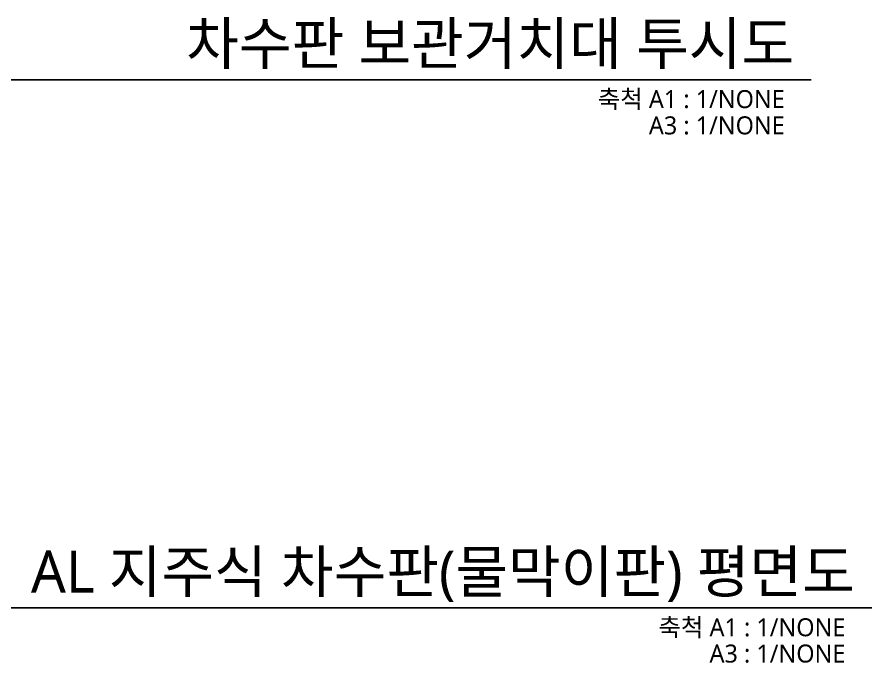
# Model space of a CAD drawing. Header units: millimetres. Extents: x 4892990 to 5673724, y 2128419 to 2381812.
# Drawn here: x 5656344 to 5659195, y 2376376 to 2378529 of the extents above; entities that cross this region are included whole.
import ezdxf
from ezdxf.enums import TextEntityAlignment as Align

# ---------------------------------------------------------------- set-up
doc = ezdxf.new("R2010")
doc.units = ezdxf.units.MM
doc.header["$LTSCALE"] = 1000
doc.layers.add('A-XXXX-SYMB', color=7, linetype='CONTINUOUS', lineweight=25)
doc.layers.add('A-XXXX-TXT1', color=3, linetype='CONTINUOUS', lineweight=25)
doc.styles.add('맑은고딕', font='malgun.ttf')

msp = doc.modelspace()

# ---------------------------------------------------------------- linework, layer by layer
at = {"layer": 'A-XXXX-SYMB'}
for p, q in [((5656200.46, 2378320.05), (5658992.52, 2378320.05)), ((5655830.88, 2376558.98), (5659194.84, 2376558.98))]:
    msp.add_line(p, q, dxfattribs=at)

# ---------------------------------------------------------------- texts
at = {"layer": 'A-XXXX-TXT1', "style": '맑은고딕'}
for s, p in [('차수판 보관거치대 투시도', (5658935.36, 2378329.1)), ('AL 지주식 차수판(물막이판) 평면도', (5659137.68, 2376568.04))]:
    msp.add_text(s, height=140, dxfattribs=at).set_placement(p, align=Align.BOTTOM_RIGHT)
for s, p in [('축척 A1 : 1/NONE', (5658904.21, 2378285.59)), ('A3 : 1/NONE', (5658904.21, 2378198.03)), ('축척 A1 : 1/NONE', (5659106.53, 2376524.53)), ('A3 : 1/NONE', (5659106.53, 2376436.96))]:
    msp.add_text(s, height=60, dxfattribs=at).set_placement(p, align=Align.TOP_RIGHT)

doc.saveas('drawing.dxf')
